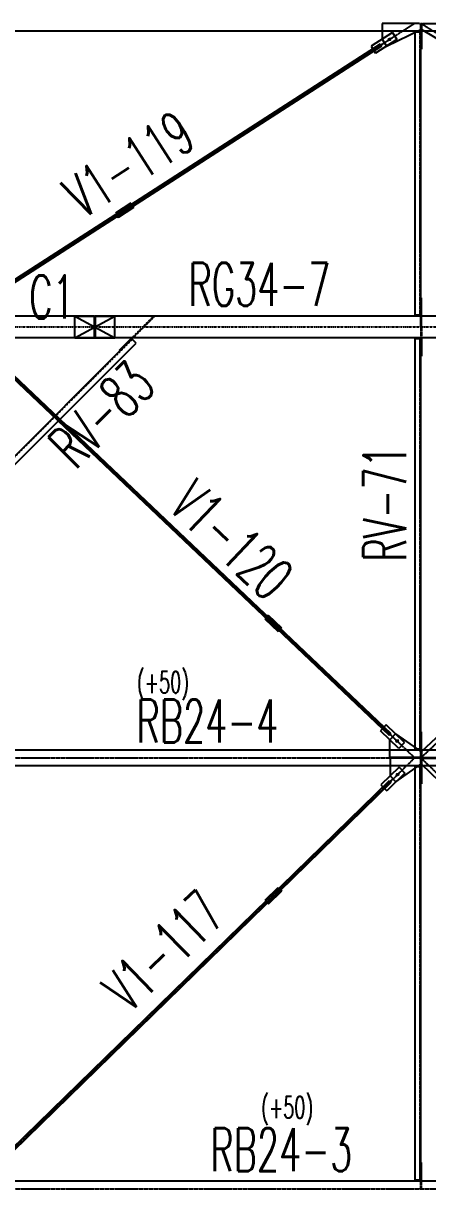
# Model space of a CAD drawing. Header units: millimetres. Extents: x -87051 to 180003, y -2961 to 97158.
# Drawn here: x 116086 to 119369, y 33101 to 42567 of the extents above; entities that cross this region are included whole.
import ezdxf

# ---------------------------------------------------------------- set-up
doc = ezdxf.new("R2010")
doc.units = ezdxf.units.MM
doc.header["$LTSCALE"] = 0.2
doc.linetypes.add('CENTER', pattern=[2, 1.25, -0.25, 0.25, -0.25])
doc.linetypes.add('HIDDEN', pattern=[0.375, 0.25, -0.125])
doc.styles.get("Standard").update_dxf_attribs({"font": 'simplex.shx', "width": 0.8, "height": 700, "bigfont": 'extfont2.shx'})

msp = doc.modelspace()

# ---------------------------------------------------------------- linework, layer by layer
at = {"color": 8, "linetype": 'CENTER'}
for p, q in [((115763.9, 40310.6), (119263.9, 42568.1)), ((119313.9, 42568.1), (122863.9, 40310.6)), ((110913.9, 40100.6), (161113.9, 40100.6)), ((115763.9, 39925.6), (119263.9, 36600.6)), ((119313.9, 36600.6), (122863.9, 39925.6)), ((115763.9, 33187.6), (119263.9, 36600.6)), ((119313.9, 36600.6), (122863.9, 33162.6))]:
    msp.add_line(p, q, dxfattribs=at)
at = {"color": 8, "linetype": 'Continuous'}
for p, q in [((115860.9, 42506.1), (122766.9, 42506.1)), ((119303.9, 42565.6), (118998.7, 42565.6)), ((118998.7, 42565.6), (118998.7, 42436.9)), ((119035, 42380.6), (119313.9, 42516.1)), ((119303.9, 42565.6), (119313.9, 42555.6)), ((119313.9, 42516.1), (119313.9, 42555.6)), ((119313.9, 42506.1), (119313.9, 42496.1)), ((119329.9, 42565.6), (119319.9, 42555.6)), ((119319.9, 42516.1), (119319.9, 42555.6)), ((119545.7, 42381), (119319.9, 42516.1)), ((119319.9, 42506.1), (119319.9, 42496.1)), ((119329.9, 42565.6), (119581.6, 42565.6)), ((119082.7, 42491.1), (118910.4, 42380)), ((119119, 42434.8), (118946.7, 42323.7)), ((118998.7, 42436.9), (119035, 42380.6)), ((119068.8, 42445.9), (119048.8, 42425.9)), ((119048.8, 42435.9), (119068.8, 42435.9)), ((119058.8, 42445.9), (119058.8, 42425.9)), ((119082.7, 42491.1), (119119, 42434.8)), ((119313.9, 42496.1), (119263.9, 42496.1)), ((119263.9, 42496.1), (119263.9, 40197.6)), ((119313.9, 40197.6), (119313.9, 42496.1)), ((119313.9, 42496.1), (119313.9, 42356.1)), ((119319.9, 42496.1), (119319.9, 42356.1)), ((115987.9, 40467), (118986.2, 42400.9)), ((115998.7, 40450.2), (118997, 42384.1)), ((118910.4, 42380), (118946.7, 42323.7)), ((118986.2, 42400.9), (118997, 42384.1)), ((119313.9, 42356.1), (119319.9, 42356.1)), ((116959.5, 41105.6), (116833.4, 41024.3)), ((116959.5, 41105.6), (116981.2, 41072)), ((116833.4, 41024.3), (116855.1, 40990.7)), ((116981.2, 41072), (116855.1, 40990.7)), ((119313.9, 40197.6), (119313.9, 40337.6)), ((119313.9, 40337.6), (119319.9, 40337.6)), ((119319.9, 40197.6), (119319.9, 40337.6)), ((116663.9, 40187.6), (115938.9, 40187.6)), ((116503.9, 40188.1), (116828.9, 40188.1)), ((116503.9, 40013.1), (116503.9, 40188.1)), ((116503.9, 40013.1), (116828.9, 40188.1)), ((116503.9, 40188.1), (116828.9, 40013.1)), ((116663.9, 40013.6), (116663.9, 40187.6)), ((116668.9, 40187.6), (116668.9, 40013.6)), ((121958.9, 40187.6), (116668.9, 40187.6)), ((116828.9, 40013.1), (116828.9, 40188.1)), ((119263.9, 40197.6), (119313.9, 40197.6)), ((119313.9, 40187.6), (119313.9, 40197.6)), ((119319.9, 40187.6), (119319.9, 40197.6)), ((116966.9, 40003.6), (115873.4, 38910.1)), ((115908.7, 38874.8), (117002.2, 39968.3)), ((115938.9, 40013.6), (116663.9, 40013.6)), ((116503.9, 40013.1), (116828.9, 40013.1)), ((116668.9, 40013.6), (121958.9, 40013.6)), ((116962.6, 40007.9), (116863.6, 39908.9)), ((116966.9, 40003.6), (116867.9, 39904.6)), ((116968.4, 40013.6), (116962.6, 40007.9)), ((116976.9, 40013.6), (116966.9, 40003.6)), ((117002.2, 39968.3), (116966.9, 40003.6)), ((119313.9, 40003.6), (119263.9, 40003.6)), ((119263.9, 40003.6), (119263.9, 36672.6)), ((119313.9, 40013.6), (119313.9, 40003.6)), ((119313.9, 36672.6), (119313.9, 40003.6)), ((119313.9, 40003.6), (119313.9, 39863.6)), ((119319.9, 40013.6), (119319.9, 40003.6)), ((119319.9, 40003.6), (119319.9, 39863.6)), ((116863.6, 39908.9), (116867.9, 39904.6)), ((119313.9, 39863.6), (119319.9, 39863.6)), ((115989, 39698), (119056.2, 36784.2)), ((116002.8, 39712.5), (119069.9, 36798.7)), ((118073.8, 37758.8), (118046.2, 37729.8)), ((118046.2, 37729.8), (118155, 37626.5)), ((118073.8, 37758.8), (118182.5, 37655.5)), ((118182.5, 37655.5), (118155, 37626.5)), ((119031.8, 36867.3), (118985.6, 36818.8)), ((119180.4, 36726.2), (119031.8, 36867.3)), ((119134.2, 36677.6), (118985.6, 36818.8)), ((119056.2, 36784.2), (119069.9, 36798.7)), ((119061.7, 36746.4), (119107.9, 36795)), ((119061.7, 36603.1), (119061.7, 36746.4)), ((119107.9, 36795), (119313.9, 36652.6)), ((119131.1, 36746.3), (119111.1, 36726.3)), ((119111.1, 36736.3), (119131.1, 36736.3)), ((119121.1, 36746.3), (119121.1, 36726.3)), ((119313.9, 36672.6), (119313.9, 36812.6)), ((119313.9, 36812.6), (119319.9, 36812.6)), ((119319.9, 36672.6), (119319.9, 36812.6)), ((119472, 36794.6), (119319.9, 36652.6)), ((122754.4, 36662.6), (115873.4, 36662.6)), ((119180.4, 36726.2), (119134.2, 36677.6)), ((119263.9, 36672.6), (119313.9, 36672.6)), ((119313.9, 36662.6), (119313.9, 36672.6)), ((119313.9, 36652.6), (119313.9, 36613.1)), ((119319.9, 36662.6), (119319.9, 36672.6)), ((119319.9, 36652.6), (119319.9, 36613.1)), ((119303.9, 36603.1), (119061.7, 36603.1)), ((119303.9, 36598.1), (119065.1, 36598.1)), ((119065.1, 36598.1), (119065.1, 36453.6)), ((119111.9, 36405.6), (119313.9, 36548.1)), ((119303.9, 36603.1), (119313.9, 36613.1)), ((119303.9, 36598.1), (119313.9, 36588.1)), ((119313.9, 36548.1), (119313.9, 36588.1)), ((119329.9, 36603.1), (119319.9, 36613.1)), ((119329.9, 36598.1), (119319.9, 36588.1)), ((119319.9, 36548.1), (119319.9, 36588.1)), ((119466.6, 36406.1), (119319.9, 36548.1)), ((119329.9, 36603.1), (119517.8, 36603.1)), ((119329.9, 36598.1), (119513.2, 36598.1)), ((115873.4, 36538.6), (122754.4, 36538.6)), ((119136.7, 36523.4), (118989.9, 36380.2)), ((119183.5, 36475.4), (119036.7, 36332.3)), ((119065.1, 36453.6), (119111.9, 36405.6)), ((119134.3, 36474.5), (119114.3, 36454.5)), ((119114.3, 36464.5), (119134.3, 36464.5)), ((119124.3, 36474.5), (119124.3, 36454.5)), ((119136.7, 36523.4), (119183.5, 36475.4)), ((119313.9, 36528.6), (119263.9, 36528.6)), ((119263.9, 36528.6), (119263.9, 33172.6)), ((119313.9, 36538.6), (119313.9, 36528.6)), ((119313.9, 33172.6), (119313.9, 36528.6)), ((119313.9, 36528.6), (119313.9, 36388.6)), ((119319.9, 36538.6), (119319.9, 36528.6)), ((119319.9, 36528.6), (119319.9, 36388.6)), ((115988.2, 33420.3), (119060, 36415.8)), ((116002.1, 33406), (119074, 36401.5)), ((118989.9, 36380.2), (119036.7, 36332.3)), ((119060, 36415.8), (119074, 36401.5)), ((119313.9, 36388.6), (119319.9, 36388.6)), ((118048.2, 35443.1), (118155.6, 35547.8)), ((118076.1, 35414.4), (118183.5, 35519.1)), ((118155.6, 35547.8), (118183.5, 35519.1)), ((118048.2, 35443.1), (118076.1, 35414.4)), ((119313.9, 33172.6), (119313.9, 33312.6)), ((119313.9, 33312.6), (119319.9, 33312.6)), ((119319.9, 33172.6), (119319.9, 33312.6)), ((122754.4, 33162.6), (115873.4, 33162.6)), ((119263.9, 33172.6), (119313.9, 33172.6)), ((119313.9, 33162.6), (119313.9, 33172.6)), ((119319.9, 33162.6), (119319.9, 33172.6))]:
    msp.add_line(p, q, dxfattribs=at)
at = {"color": 8, "linetype": 'HIDDEN'}
for p, q in [((119313.9, 42565.6), (119313.9, 42506.1)), ((119313.9, 42565.6), (119319.9, 42565.6)), ((119319.9, 42565.6), (119319.9, 42506.1)), ((119308.9, 40197.6), (119308.9, 42496.1)), ((117058.4, 40103.6), (117142.4, 40187.6)), ((117066.9, 40103.6), (117150.9, 40187.6)), ((117142.4, 40187.6), (117150.9, 40187.6)), ((119313.9, 40103.6), (119313.9, 40187.6)), ((119319.9, 40103.6), (119319.9, 40187.6)), ((117052.4, 40097.6), (116968.4, 40013.6)), ((117056.6, 40093.4), (116976.9, 40013.6)), ((117052.4, 40097.6), (117056.6, 40093.4)), ((117058.4, 40103.6), (117066.9, 40103.6)), ((119313.9, 40103.6), (119319.9, 40103.6)), ((119313.9, 40097.6), (119313.9, 40013.6)), ((119313.9, 40097.6), (119319.9, 40097.6)), ((119319.9, 40097.6), (119319.9, 40013.6)), ((115876.9, 38906.6), (116970.4, 40000.1)), ((119308.9, 36672.6), (119308.9, 40003.6)), ((119313.9, 36603.1), (119313.9, 36662.6)), ((119319.9, 36603.1), (119319.9, 36662.6)), ((115763.9, 36600.6), (122863.9, 36600.6)), ((119313.9, 36603.1), (119319.9, 36603.1)), ((119313.9, 36598.1), (119313.9, 36538.6)), ((119313.9, 36598.1), (119319.9, 36598.1)), ((119319.9, 36598.1), (119319.9, 36538.6)), ((119308.9, 33172.6), (119308.9, 36528.6)), ((119313.9, 33103.1), (119313.9, 33162.6)), ((119319.9, 33103.1), (119319.9, 33162.6)), ((115763.9, 33100.6), (122863.9, 33100.6)), ((119313.9, 33103.1), (119319.9, 33103.1))]:
    msp.add_line(p, q, dxfattribs=at)
at = {"color": 8, "linetype": 'Continuous'}
for centre in [(119058.8, 42435.9), (119121.1, 36736.3), (119124.3, 36464.5)]:
    msp.add_circle(centre, 6.7, dxfattribs=at)

# ---------------------------------------------------------------- texts
at = {"color": 8, "width": 0.6}
for s, rotation, p in [('V1-119', 32.82202, (116569.4, 40973)), ('RV-83', 45.00024, (116510.9, 38932.2)), ('RV-71', 90, (119195.8, 38194.3)), ('V1-120', 316.4688, (117251.8, 38628.5)), ('V1-117', 44.27897, (116947.9, 34517.8))]:
    msp.add_text(s, height=350, rotation=rotation, dxfattribs=at).set_placement(p)
for s, height, p in [('RG34-7', 350, (117426.7, 40272)), ('C1', 350, (116133.3, 40169.1)), ('(+50)', 175, (117007.7, 37127.1)), ('RB24-4', 350, (117004.5, 36723.7)), ('(+50)', 175, (118016.2, 33674.2)), ('RB24-3', 350, (117604.4, 33242.2))]:
    msp.add_text(s, height=height, dxfattribs=at).set_placement(p)

doc.saveas('drawing.dxf')
